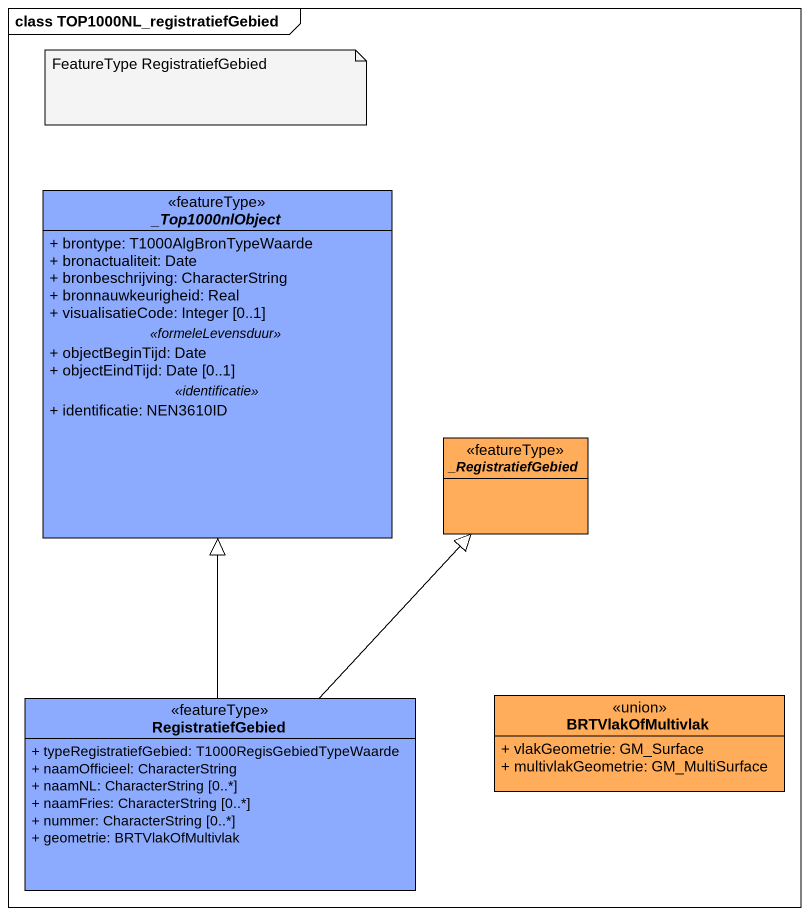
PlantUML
@startuml
mainframe class TOP1000NL_registratiefGebied
hide circle
hide empty members
skinparam classAttributeIconSize 0
abstract class "_Top1000nlObject" as Top1000nlObject <<featureType>> #8CABFE {
  + brontype: T1000AlgBronTypeWaarde
  + bronactualiteit: Date
  + bronbeschrijving: CharacterString
  + bronnauwkeurigheid: Real
  + visualisatieCode: Integer [0..1]
  .. <<formeleLevensduur>> ..
  + objectBeginTijd: Date
  + objectEindTijd: Date [0..1]
  .. <<identificatie>> ..
  + identificatie: NEN3610ID
}
abstract class "_RegistratiefGebied" as RegistratiefGebied <<featureType>> #FFAD5B
class "RegistratiefGebied" as RegistratiefGebied_2 <<featureType>> #8CABFE {
  + typeRegistratiefGebied: T1000RegisGebiedTypeWaarde
  + naamOfficieel: CharacterString
  + naamNL: CharacterString [0..*]
  + naamFries: CharacterString [0..*]
  + nummer: CharacterString [0..*]
  + geometrie: BRTVlakOfMultivlak
}
class BRTVlakOfMultivlak <<union>> #FFAD5B {
  + vlakGeometrie: GM_Surface
  + multivlakGeometrie: GM_MultiSurface
}
RegistratiefGebied_2 -up-|> Top1000nlObject
RegistratiefGebied_2 -up-|> RegistratiefGebied
note as N1
  FeatureType RegistratiefGebied
end note
@enduml
